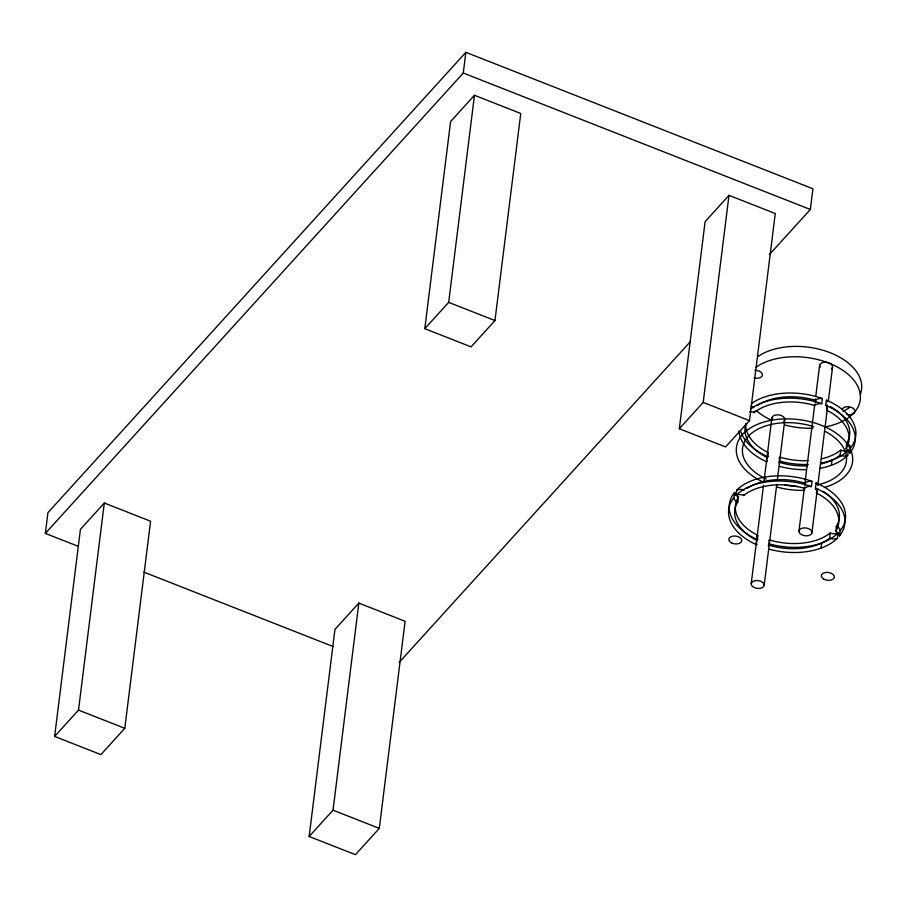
<?xml version="1.0" encoding="UTF-8"?>
<svg xmlns="http://www.w3.org/2000/svg" width="907" height="907" viewBox="0 0 907 907"><rect width="100%" height="100%" fill="white"/><g stroke="black" fill="none" stroke-linecap="round" stroke-linejoin="round"><path stroke-width="1.36" d="M767.435 453.795L771.857 417.912M811.935 532.772A6.542 3.945 7.1 0 0 802.786 528.044A6.542 3.945 7.1 0 0 801.663 534.79A6.542 3.945 7.1 0 0 811.935 532.772L817.014 491.719M78.217 546.309L45.35 533.395L47.935 512.682L465.858 52.323L812.933 188.769L810.348 209.483L769.408 254.572M54.635 736.427L80.428 529.337L104.305 503.034L150.585 521.219L124.792 728.31L100.915 754.613L54.635 736.427L78.512 710.113L104.305 503.034M309.151 836.481L334.944 629.401L358.832 603.087L405.1 621.284L379.307 828.374L355.431 854.677L309.151 836.481L333.039 810.178L358.832 603.087M424.793 328.674L450.598 121.583L474.474 95.28L520.754 113.477L494.961 320.556L471.073 346.871L424.793 328.674L448.682 302.371L474.474 95.28M45.35 533.395L463.273 73.036L465.858 52.323M679.32 428.739L705.113 221.648L728.99 195.345L775.27 213.53L749.477 420.621L725.589 446.924L679.32 428.739L703.197 402.425L728.99 195.345M756.642 544.744A58.502 35.294 7.1 0 1 734.001 497.58L734.647 492.399A6.542 3.945 7.1 0 0 738.117 496.673L738.491 496.809A52.334 31.564 7.1 0 0 757.912 535.413L757.266 540.595A52.334 31.564 7.1 0 1 737.844 501.99L738.491 496.809M804.781 487.422L804.656 488.385A52.334 31.564 7.1 0 0 743.808 495.426L743.445 495.279A6.542 3.945 7.1 0 0 736.076 495.29L736.722 490.109A58.502 35.294 7.1 0 1 812.048 481.402L811.402 486.583A6.542 3.945 7.1 0 0 804.838 488.181M743.808 495.426L743.921 494.451M815.178 403.932L814.974 405.554A52.334 31.564 7.1 0 0 754.125 412.594L754.284 411.302M757.107 536.627L763.501 485.313M763.853 482.547L766.789 458.965M764.17 585.389A6.542 3.945 7.1 0 0 755.021 580.661A6.542 3.945 7.1 0 0 753.898 587.407A6.542 3.945 7.1 0 0 764.17 585.389L776.766 484.304M777.288 480.086L784.816 419.714M798.988 530.969L804.407 487.444M804.928 483.227L814.724 404.613M815.076 401.801L815.427 398.989M815.767 396.189L819.622 365.294M804.985 485.801L805.303 483.216A52.334 31.564 7.1 0 0 746.869 488.465M815.382 402.323L815.62 400.372A52.334 31.564 7.1 0 0 757.186 405.633M815.155 405.35A6.542 3.945 7.1 0 1 821.719 403.74L822.366 398.57A58.502 35.294 7.1 0 0 751.484 403.547M816.595 492.501A6.542 3.945 7.1 0 0 815.427 488.159L816.073 482.989A6.542 3.945 7.1 0 1 817.536 484.712M826.719 409.896A6.542 3.945 7.1 0 0 825.744 405.327L826.39 400.146A6.542 3.945 7.1 0 1 827.853 401.869M816.527 490.336L816.776 488.397M826.731 408.479L827.173 404.919M817.831 485.154L827.331 408.876M821.073 548.111L821.719 542.93M831.39 465.268L832.036 460.098M829.678 538.089L830.313 532.919A52.334 31.564 7.1 0 1 769.465 539.948L768.819 545.13A52.334 31.564 7.1 0 0 829.678 538.089L830.03 538.236A6.542 3.945 7.1 0 0 837.399 538.225L838.045 533.055A6.542 3.945 7.1 0 1 830.676 533.067L830.336 532.931M821.096 463.953A52.334 31.564 7.1 0 0 839.995 455.257L840.993 450.235A6.542 3.945 7.1 0 0 848.362 450.212L847.716 455.393A58.502 35.294 7.1 0 1 819.917 468.341M816.073 482.989A58.502 35.294 7.1 0 1 840.12 530.765L839.474 535.946A6.542 3.945 7.1 0 0 836.005 531.661L836.277 526.355A52.334 31.564 7.1 0 0 823.205 491.379M826.39 400.146A58.502 35.294 7.1 0 1 850.437 447.933L849.791 453.103A6.542 3.945 7.1 0 0 846.322 448.829L846.594 443.512A52.334 31.564 7.1 0 0 830.415 406.642M751.223 583.575L756.472 541.808M828.318 400.996L832.569 367.108M399.08 662.495L690.397 341.61M846.594 443.512L846.968 443.648A6.542 3.945 7.1 0 1 850.437 447.933M845.948 448.693L845.97 448.704A52.334 31.564 7.1 0 0 826.526 410.089M836.277 526.355L836.639 526.491A6.542 3.945 7.1 0 1 840.12 530.765M737.776 501.968L737.572 501.888A6.542 3.945 7.1 0 1 734.001 497.58M463.273 73.036L810.348 209.483M448.682 302.371L494.961 320.556M703.197 402.425L749.477 420.621M143.952 572.158L333.266 646.578M78.512 710.113L124.792 728.31M333.039 810.178L379.307 828.374M744.205 490.143L744.091 490.097A6.542 3.945 7.1 0 0 736.722 490.109M754.102 412.583L753.83 412.47A6.542 3.945 7.1 0 0 749.533 411.744M840.653 450.087L840.721 450.121A52.334 31.564 7.1 0 1 821.742 458.783M840.018 455.269L840.347 455.405A6.542 3.945 7.1 0 0 847.716 455.393M820.132 367.324A6.542 3.945 7.1 0 1 826.765 362.312A6.542 3.945 7.1 0 1 831.402 368.922M772.288 419.805A6.542 3.945 7.1 0 1 779.113 414.941A6.542 3.945 7.1 0 1 783.637 421.528M754.862 370.317A6.542 3.945 7.1 0 1 762.436 375.079A6.542 3.945 7.1 0 1 754.057 377.958M842.104 409.442A6.542 3.945 7.1 0 1 849.882 406.937A6.542 3.945 7.1 0 1 854.813 412.141A6.542 3.945 7.1 0 1 846.775 414.397M824.701 431.188A52.334 31.564 7.1 0 1 818.318 484.712M798.171 486.56A52.334 31.564 7.1 0 1 784.6 484.996M766.302 479.089A52.334 31.564 7.1 0 1 748.196 436.437A52.334 31.564 7.1 0 1 813.851 426.721M762.424 481.708A58.502 35.294 7.1 0 1 750.928 427.662A58.502 35.294 7.1 0 1 838.93 435.235A58.502 35.294 7.1 0 1 825.37 487.127M818.035 488.918A58.502 35.294 7.1 0 1 815.472 489.372M804.815 490.347A58.502 35.294 7.1 0 1 777.412 487.195M815.427 488.159A58.502 35.294 7.1 0 1 839.474 535.946M837.399 538.225A58.502 35.294 7.1 0 1 769.533 549.279M736.076 495.29A58.502 35.294 7.1 0 1 811.402 486.583M838.045 533.055A58.502 35.294 7.1 0 1 770.179 544.109M757.288 539.574A58.502 35.294 7.1 0 1 734.647 492.399M825.744 405.327A58.502 35.294 7.1 0 1 849.791 453.103M806.38 469.667A58.502 35.294 7.1 0 1 779.85 466.447M766.959 461.912A58.502 35.294 7.1 0 1 738.899 431.006M750.837 408.717A58.502 35.294 7.1 0 1 821.719 403.74M848.362 450.212A58.502 35.294 7.1 0 1 820.563 463.16M808.33 464.452A58.502 35.294 7.1 0 1 780.496 461.278M767.605 456.731A58.502 35.294 7.1 0 1 740.452 430.712M825.075 426.925A58.502 35.294 7.1 0 0 852.875 413.977L854.95 411.687A58.502 35.294 7.1 0 0 830.903 363.911L826.878 362.324A58.502 35.294 7.1 0 0 755.996 367.301M812.842 428.217A58.502 35.294 7.1 0 1 785.009 425.032M772.118 420.497A58.502 35.294 7.1 0 1 756.064 410.497M753.218 407.799A58.502 35.294 7.1 0 1 751.381 405.792M757.56 356.757A58.502 35.294 7.1 0 1 828.431 352.063A58.502 35.294 7.1 0 1 860.278 394.488M849.451 407.549A58.502 35.294 7.1 0 1 842.932 411.359M815.801 400.168A6.542 3.945 7.1 0 1 822.366 398.57M807.502 465.824A52.334 31.564 7.1 0 1 779.136 462.298L779.782 457.117A52.334 31.564 7.1 0 0 808.148 460.643M745.962 423.773A52.334 31.564 7.1 0 0 767.583 457.752L768.229 452.582A52.334 31.564 7.1 0 1 745.645 423.682M778.954 462.502A6.542 3.945 7.1 0 1 778.739 462.729M767.061 461.107A6.542 3.945 7.1 0 1 767.39 457.956M750.69 406.563A6.542 3.945 7.1 0 1 754.012 407.118M779.385 457.547A6.542 3.945 7.1 0 1 779.136 457.763M768.127 456.538A6.542 3.945 7.1 0 1 768.036 452.786M805.484 483A6.542 3.945 7.1 0 1 812.048 481.402M816.209 492.932A52.334 31.564 7.1 0 1 835.63 531.525M768.637 545.345A6.542 3.945 7.1 0 1 768.172 545.776M756.937 544.245A6.542 3.945 7.1 0 1 757.073 540.787M769.283 540.164A6.542 3.945 7.1 0 1 768.819 540.595M757.81 539.37A6.542 3.945 7.1 0 1 757.719 535.618M731.507 542.908A6.542 3.945 7.1 0 0 741.779 540.889A6.542 3.945 7.1 0 0 732.629 536.162A6.542 3.945 7.1 0 0 731.507 542.908M824.055 579.29A6.542 3.945 7.1 0 0 834.338 577.271A6.542 3.945 7.1 0 0 825.177 572.544A6.542 3.945 7.1 0 0 824.055 579.29"/></g></svg>
